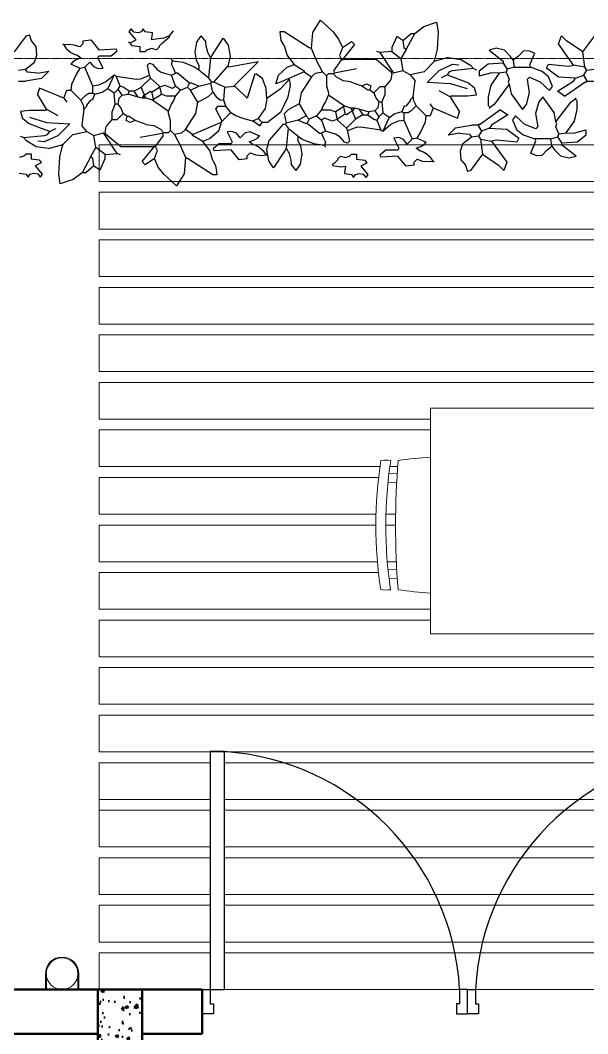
# Model space of a CAD drawing. Header units: inches. Extents: x 4526 to 5467, y 523 to 1441.
# Drawn here: x 5114.4 to 5294.3, y 1115.2 to 1436.7 of the extents above; entities that cross this region are included whole.
import ezdxf

# ---------------------------------------------------------------- set-up
doc = ezdxf.new("R2010")
doc.units = ezdxf.units.IN
doc.header["$MEASUREMENT"] = 0
doc.linetypes.add('HIDDEN', pattern=[0.375, 0.25, -0.125])
for name, color, linetype, lineweight in [('A-FLOR-FTPT', 6, 'HIDDEN', 13), ('A-FLOR-PATT', 8, 'Continuous', 50), ('A-FURN', 8, 'Continuous', 20), ('A-GLAZ-FULL', 4, 'Continuous', 30), ('A-WALL-FULL', 7, 'Continuous', 50), ('G-HEDGE', 96, 'Continuous', 25)]:
    doc.layers.add(name, color=color, linetype=linetype, lineweight=lineweight)
doc.layers.add('Sanitari', color=251, linetype='Continuous')

msp = doc.modelspace()

# ---------------------------------------------------------------- hatches: boundary and pattern name
at = {"layer": 'A-FLOR-PATT'}
h = msp.add_hatch(dxfattribs=at)
h.set_pattern_fill('AR-CONC', color=256, scale=0.050063, style=0)
h.set_pattern_definition([(50, (7882.883, 9249.599), (9.120779, -0.7979644), [0.953707, -10.490779]), (355, (7882.883, 9249.599), (-1.764375, 9.56494), [0.762966, -8.392624]), (100.451, (7883.643, 9249.533), (7.356437, 8.766932), [0.810526, -8.915786]), (46.1842, (7882.883, 9252.142), (13.57113, -2.10478), [1.43056, -15.73617]), (96.6356, (7884.014, 9251.967), (11.885256, 12.386957), [1.21579, -13.373679]), (351.184, (7882.883, 9252.142), (11.885275, 12.386936), [1.144449, -12.588935]), (21, (7884.1545, 9251.5066), (7.590352, -5.1197566), [0.953707, -10.490779]), (326, (7884.1545, 9251.507), (3.094018, 9.221071), [0.762966, -8.392624]), (71.4514, (7884.787, 9251.08), (10.684349, 4.101334), [0.810526, -8.915786]), (37.5, (7882.883, 9249.5992), (0.1546259, 4.2331103), [0, -8.2908948, 0, -8.5197845, 0, -8.4244138]), (7.5, (7882.883, 9249.599), (3.3452176, 5.0153773), [0, -4.8575488, 0, -8.1001534, 0, -3.2108143]), (327.5, (7880.0472, 9249.5992), (6.7881223, -0.2868002), [0, -3.179024, 0, -9.918555, 0, -13.1611597]), (317.5, (7878.7756, 9249.599), (7.4158462, 1.272936), [0, -4.1327313, 0, -6.586938, 0, -9.346331])])
h.paths.add_polyline_path([(5138.95, 1104.2), (5152.97, 1104.2), (5152.97, 1129.23), (5138.95, 1129.23)])

# ---------------------------------------------------------------- linework, layer by layer
at = {"layer": 'A-FLOR-FTPT'}
msp.add_line((5446.34, 1424.6), (4538.19, 1424.6), dxfattribs=at)
at = {"layer": 'A-FURN'}
for p, q in [((5404.29, 1397.2), (5139.38, 1397.2)), ((5139.38, 1385.55), (5139.38, 1397.2)), ((5139.38, 1385.55), (5404.29, 1385.55)), ((5404.29, 1382.12), (5139.38, 1382.12)), ((5139.38, 1370.47), (5139.38, 1382.12)), ((5139.38, 1370.47), (5404.29, 1370.47)), ((5404.29, 1367.05), (5139.38, 1367.05)), ((5139.38, 1355.4), (5139.38, 1367.05)), ((5139.38, 1355.4), (5404.29, 1355.4)), ((5404.29, 1351.97), (5139.38, 1351.97)), ((5139.38, 1340.32), (5139.38, 1351.97)), ((5139.38, 1340.32), (5404.29, 1340.32)), ((5404.29, 1336.89), (5139.38, 1336.89)), ((5139.38, 1325.24), (5139.38, 1336.89)), ((5139.38, 1325.24), (5404.29, 1325.24)), ((5404.29, 1321.81), (5139.38, 1321.81)), ((5139.38, 1310.16), (5139.38, 1321.81)), ((5244.49, 1313.68), (5314.58, 1313.68)), ((5244.49, 1242.1), (5244.49, 1313.68)), ((5139.38, 1310.16), (5244.49, 1310.16)), ((5244.49, 1306.74), (5139.38, 1306.74)), ((5139.38, 1295.09), (5139.38, 1306.74)), ((5139.38, 1295.09), (5228.43, 1295.09)), ((5233.93, 1293.01), (5231.3, 1292.92)), ((5231.58, 1295.09), (5234.08, 1295.09)), ((5227.99, 1291.66), (5139.38, 1291.66)), ((5139.38, 1280.01), (5139.38, 1291.66)), ((5233.78, 1290.14), (5230.96, 1290.06)), ((5139.38, 1280.01), (5227.18, 1280.01)), ((5230.32, 1280.01), (5233.41, 1280.01)), ((5227.13, 1276.58), (5139.38, 1276.58)), ((5139.38, 1264.93), (5139.38, 1276.58)), ((5233.39, 1276.58), (5230.28, 1276.58)), ((5139.38, 1264.93), (5227.61, 1264.93)), ((5230.76, 1264.93), (5233.64, 1264.93)), ((5227.95, 1261.5), (5139.38, 1261.5)), ((5139.38, 1249.85), (5139.38, 1261.5)), ((5230.96, 1262.58), (5233.75, 1262.5)), ((5231.31, 1259.72), (5233.92, 1259.65)), ((5139.38, 1249.85), (5244.49, 1249.85)), ((5244.49, 1246.42), (5139.38, 1246.42)), ((5139.38, 1234.77), (5139.38, 1246.42)), ((5314.58, 1242.1), (5244.49, 1242.1)), ((5139.38, 1234.77), (5404.29, 1234.77)), ((5404.29, 1231.35), (5139.38, 1231.35)), ((5139.38, 1219.7), (5139.38, 1231.35)), ((5139.38, 1219.7), (5350.64, 1219.7)), ((5350.62, 1216.27), (5139.38, 1216.27)), ((5139.38, 1204.62), (5139.38, 1216.27)), ((5139.38, 1204.62), (5350.56, 1204.62)), ((5174.6, 1201.19), (5139.38, 1201.19)), ((5139.38, 1189.54), (5139.38, 1201.19)), ((5333.3, 1201.19), (5179.1, 1201.19)), ((5139.38, 1189.54), (5174.6, 1189.54)), ((5139.38, 1186.11), (5139.38, 1189.54)), ((5179.1, 1189.54), (5333.3, 1189.54)), ((5174.6, 1186.11), (5139.38, 1186.11)), ((5139.38, 1174.46), (5139.38, 1186.11)), ((5333.3, 1186.11), (5179.1, 1186.11)), ((5139.38, 1174.46), (5174.6, 1174.46)), ((5179.1, 1174.46), (5333.3, 1174.46)), ((5174.6, 1171.04), (5139.38, 1171.04)), ((5139.38, 1159.39), (5139.38, 1171.04)), ((5333.3, 1171.04), (5179.1, 1171.04)), ((5139.38, 1159.39), (5174.6, 1159.39)), ((5179.1, 1159.39), (5333.3, 1159.39)), ((5174.6, 1155.96), (5139.38, 1155.96)), ((5139.38, 1144.31), (5139.38, 1155.96)), ((5333.3, 1155.96), (5179.1, 1155.96)), ((5139.38, 1144.31), (5174.6, 1144.31)), ((5179.1, 1144.31), (5333.3, 1144.31)), ((5174.6, 1140.88), (5139.38, 1140.88)), ((5139.38, 1140.88), (5139.38, 1129.23)), ((5333.3, 1140.88), (5179.1, 1140.88)), ((5122.34, 1134.24), (5122.34, 1129.23)), ((5122.64, 1129.23), (5122.64, 1134.24)), ((5122.64, 1134.24), (5122.64, 1129.23)), ((5132.65, 1134.24), (5132.65, 1129.23)), ((5132.65, 1134.24), (5132.65, 1129.23)), ((5132.95, 1134.24), (5132.95, 1129.23)), ((5139.38, 1129.23), (5404.29, 1129.23))]:
    msp.add_line(p, q, dxfattribs=at)
at = {"layer": 'A-FURN', "lineweight": 0}
for p, q in [((5244.49, 1313.68), (5244.49, 1277.89)), ((5247.78, 1313.68), (5244.49, 1313.68)), ((5244.49, 1277.89), (5244.49, 1242.1))]:
    msp.add_line(p, q, dxfattribs=at)
at = {"layer": 'A-FURN'}
for points in [[(5228.66, 1256.08, -0.076111), (5228.71, 1297.03, -3.508425)], [(5231.81, 1256.07, -0.076135), (5231.86, 1297.03, -3.508425)], [(5234.18, 1256.06, -0.040002), (5234.23, 1297.03, -3.508425)]]:
    msp.add_lwpolyline(points, format="xyb", dxfattribs=at)
msp.add_circle((5127.64, 1134.24), 5.01, dxfattribs=at)
for centre, radius, start, end in [((5230.27, 1286.32), 10.82, 81.5154, 98.2468), ((5254.59, 1153.74), 144.73, 94.0029, 98.0879), ((5230.26, 1266.78), 10.82, 261.5154, 278.2468), ((5254.85, 1399.4), 144.82, 261.7935, 265.8963), ((5127.64, 1134.24), 5.31, 0, 180), ((5127.64, 1134.24), 5.01, 0, 180)]:
    msp.add_arc(centre, radius, start, end, dxfattribs=at)
at = {"layer": 'A-GLAZ-FULL'}
msp.add_lwpolyline([(5174.6, 1204.69), (5174.6, 1129.23), (5179.1, 1129.23), (5179.1, 1204.69)], close=True, dxfattribs=at)
for points in [[(5172.09, 1124.72), (5172.09, 1124.72), (5172.09, 1129.23), (5174.6, 1129.23), (5174.6, 1124.72)], [(5256.2, 1124.72), (5256.2, 1124.72), (5256.2, 1129.23), (5253.7, 1129.23), (5253.7, 1124.72)], [(5256.2, 1124.72), (5256.2, 1124.72), (5256.2, 1129.23), (5258.7, 1129.23), (5258.7, 1124.72)], [(5174.6, 1124.72), (5175.6, 1124.72), (5175.6, 1121.52), (5172.09, 1121.52), (5172.09, 1124.72)], [(5253.7, 1124.72), (5252.7, 1124.72), (5252.7, 1121.52), (5256.2, 1121.52), (5256.2, 1124.72)], [(5258.7, 1124.72), (5259.71, 1124.72), (5259.71, 1121.52), (5256.2, 1121.52), (5256.2, 1124.72)]]:
    msp.add_lwpolyline(points, dxfattribs=at)
for centre, start, end in [((5173.87, 1124.92), 3.0933, 86.2463), ((5338.53, 1124.92), 93.7537, 176.9067)]:
    msp.add_arc(centre, 79.94, start, end, dxfattribs=at)
at = {"layer": 'A-WALL-FULL'}
for p, q in [((5098.9, 1129.23), (5138.95, 1129.23)), ((5138.95, 1129.23), (5138.95, 1115.21)), ((5150.97, 1129.23), (5141.96, 1129.23)), ((5152.97, 1129.23), (5172.09, 1129.23)), ((5172.09, 1115.21), (5172.09, 1129.23)), ((5138.95, 1115.21), (5098.9, 1115.21)), ((5172.09, 1115.21), (5152.97, 1115.21))]:
    msp.add_line(p, q, dxfattribs=at)
msp.add_lwpolyline([(5138.95, 1129.23), (5152.97, 1129.23), (5152.97, 1104.2), (5138.95, 1104.2)], close=True, dxfattribs=at)
at = {"layer": 'G-HEDGE'}
for p, q in [((5148.91, 1433.03), (5149.55, 1433.99)), ((5150.36, 1432.94), (5149.55, 1433.99)), ((5153.38, 1433.99), (5152.76, 1433.06)), ((5154.02, 1433.03), (5153.38, 1433.99)), ((5207.11, 1432.85), (5209.6, 1436.69)), ((5209.6, 1436.69), (5213.56, 1433)), ((5239.52, 1432.54), (5242.3, 1434.69)), ((5242.3, 1434.69), (5246.41, 1436.08)), ((5246.41, 1436.08), (5246.85, 1433)), ((5112.51, 1426.64), (5116.34, 1431.75)), ((5116.34, 1431.75), (5117.3, 1432.07)), ((5117.94, 1430.15), (5117.3, 1432.07)), ((5151.15, 1430.47), (5148.91, 1433.03)), ((5151.67, 1432.71), (5150.36, 1432.94)), ((5152.76, 1433.06), (5151.67, 1432.71)), ((5156.26, 1432.71), (5154.02, 1433.03)), ((5155.94, 1430.47), (5156.26, 1432.39)), ((5157.45, 1430.66), (5155.94, 1430.47)), ((5156.26, 1432.39), (5156.26, 1432.71)), ((5159.8, 1431), (5157.45, 1430.66)), ((5159.45, 1429.52), (5161.69, 1431.43)), ((5161.69, 1431.75), (5159.8, 1431)), ((5161.69, 1431.75), (5162.96, 1433.35)), ((5161.69, 1431.43), (5161.69, 1431.75)), ((5171.58, 1431.75), (5170.27, 1429.74)), ((5171.58, 1431.75), (5173.18, 1429.84)), ((5175.1, 1425.37), (5178.74, 1431)), ((5178.74, 1431), (5180.25, 1428.77)), ((5196.77, 1433.15), (5198.05, 1433.15)), ((5196.85, 1432.08), (5196.77, 1433.15)), ((5197.14, 1430.24), (5196.85, 1432.08)), ((5198.05, 1433.15), (5206.03, 1428.04)), ((5206.67, 1427.72), (5207.11, 1432.85)), ((5213.56, 1433), (5215.32, 1430.7)), ((5215.32, 1430.7), (5216.57, 1428.04)), ((5233.81, 1431.55), (5232.22, 1428.04)), ((5235.73, 1430.28), (5233.81, 1431.55)), ((5235.73, 1430.28), (5238.28, 1432.51)), ((5236.69, 1427.4), (5239.52, 1432.54)), ((5238.28, 1432.51), (5239.56, 1432.51)), ((5246.85, 1433), (5246.56, 1427.47)), ((5285.05, 1429.2), (5286.01, 1431.75)), ((5287.61, 1430.15), (5286.01, 1431.75)), ((5292.72, 1426.64), (5296.55, 1431.75)), ((5119.43, 1428.38), (5117.94, 1430.15)), ((5119.58, 1425.62), (5119.43, 1428.38)), ((5128.16, 1428.88), (5127.84, 1429.2)), ((5129.64, 1429), (5128.16, 1428.88)), ((5128.16, 1428.88), (5128.93, 1427.77)), ((5128.93, 1427.77), (5130.4, 1426.48)), ((5131.51, 1428.82), (5129.64, 1429)), ((5133.27, 1428.24), (5131.51, 1428.82)), ((5134.22, 1429.2), (5133.27, 1428.24)), ((5134.22, 1430.15), (5136.78, 1430.47)), ((5134.22, 1430.15), (5134.22, 1429.2)), ((5136.78, 1430.47), (5139.33, 1427.28)), ((5139.33, 1427.28), (5144.76, 1427.6)), ((5145.08, 1426.96), (5144.76, 1427.6)), ((5148.59, 1429.84), (5149.23, 1429.52)), ((5149.23, 1429.52), (5151.15, 1430.47)), ((5149.87, 1428.56), (5149.23, 1429.52)), ((5152.43, 1428.24), (5149.87, 1428.56)), ((5152.43, 1426.64), (5152.43, 1428.24)), ((5155.98, 1427.69), (5154.72, 1427.29)), ((5157.54, 1427.28), (5155.98, 1427.69)), ((5158.17, 1427.92), (5157.54, 1427.28)), ((5158.17, 1427.92), (5158.49, 1428.24)), ((5158.49, 1428.56), (5159.45, 1429.52)), ((5158.49, 1428.24), (5158.49, 1428.56)), ((5170.27, 1429.74), (5169.72, 1426.54)), ((5173.27, 1428.49), (5173.18, 1429.84)), ((5173.82, 1426.43), (5173.27, 1428.49)), ((5180.25, 1428.77), (5180.91, 1425.23)), ((5198.05, 1428.68), (5197.14, 1430.24)), ((5198.05, 1428.68), (5199.01, 1425.49)), ((5206.03, 1428.04), (5206.67, 1427.72)), ((5208.28, 1423.94), (5206.67, 1427.72)), ((5216.57, 1428.04), (5215.61, 1425.49)), ((5216.57, 1428.04), (5219.44, 1429.96)), ((5220.4, 1429), (5216.57, 1424.21)), ((5219.44, 1429.96), (5220.4, 1429)), ((5232.22, 1428.04), (5232.22, 1426.76)), ((5236.69, 1427.4), (5235.09, 1424.53)), ((5235.73, 1430.28), (5236.05, 1428.04)), ((5236.05, 1428.04), (5236.69, 1427.4)), ((5246.56, 1427.47), (5245.63, 1423.57)), ((5265.33, 1427.81), (5263.05, 1427.23)), ((5267.97, 1427.19), (5265.33, 1427.81)), ((5289.84, 1422.49), (5285.05, 1429.2)), ((5292.72, 1426.64), (5287.61, 1430.15)), ((5118.9, 1423.45), (5119.58, 1425.62)), ((5130.4, 1426.48), (5131.69, 1425.8)), ((5131.69, 1425.8), (5132.31, 1425.68)), ((5133.59, 1424.73), (5132.1, 1424.15)), ((5132.31, 1425.68), (5133.59, 1424.73)), ((5139.01, 1424.73), (5139.33, 1425.37)), ((5140.61, 1421.53), (5139.01, 1424.73)), ((5139.33, 1425.37), (5143.17, 1425.37)), ((5143.17, 1425.37), (5145.08, 1426.96)), ((5154.02, 1426.64), (5152.43, 1426.64)), ((5154.72, 1427.29), (5154.02, 1426.64)), ((5162.64, 1423.77), (5162.32, 1424.41)), ((5169.72, 1426.54), (5170.11, 1424.03)), ((5174.78, 1424.73), (5173.82, 1426.43)), ((5174.14, 1418.34), (5174.78, 1424.73)), ((5174.78, 1424.73), (5175.1, 1425.37)), ((5180.91, 1425.23), (5180.21, 1422.17)), ((5199.01, 1425.49), (5201.24, 1422.61)), ((5216.25, 1424.21), (5213.7, 1420.7)), ((5215.61, 1425.49), (5216.25, 1424.21)), ((5216.25, 1424.21), (5216.57, 1424.21)), ((5216.57, 1424.21), (5216.89, 1424.21)), ((5227.23, 1424.21), (5216.89, 1424.21)), ((5232.22, 1420.06), (5227.23, 1424.21)), ((5228.38, 1426.44), (5227.43, 1426.76)), ((5232.22, 1426.76), (5228.38, 1426.44)), ((5228.38, 1426.44), (5232.76, 1419.89)), ((5232.22, 1426.76), (5235.09, 1424.53)), ((5235.09, 1424.53), (5235.73, 1420.7)), ((5250.1, 1424.85), (5245.63, 1423.57)), ((5250.1, 1424.85), (5254.03, 1424.25)), ((5254.03, 1424.25), (5257.11, 1422.41)), ((5263.05, 1427.23), (5267.52, 1423.72)), ((5269.76, 1425.31), (5267.97, 1427.19)), ((5270.72, 1424.03), (5269.76, 1425.31)), ((5272.31, 1425.31), (5270.72, 1424.03)), ((5273.84, 1426.89), (5272.31, 1425.31)), ((5275.6, 1427.04), (5273.84, 1426.89)), ((5277.42, 1426.27), (5275.6, 1427.04)), ((5277.42, 1426.27), (5275.82, 1422.44)), ((5293.36, 1421.85), (5292.72, 1426.64)), ((5113.79, 1420.89), (5116.02, 1421.21)), ((5116.02, 1421.21), (5118.9, 1423.45)), ((5116.66, 1420.26), (5116.02, 1421.21)), ((5130.99, 1423.53), (5130.39, 1422.81)), ((5133.27, 1421.53), (5130.39, 1422.81)), ((5132.1, 1424.15), (5130.99, 1423.53)), ((5133.27, 1421.53), (5132.04, 1419.54)), ((5133.27, 1421.53), (5134.86, 1421.85)), ((5134.86, 1421.85), (5136.46, 1423.45)), ((5137.42, 1415.79), (5134.86, 1421.85)), ((5136.46, 1423.45), (5137.61, 1421.99)), ((5137.61, 1421.99), (5139.08, 1421.38)), ((5139.08, 1421.38), (5140.61, 1421.53)), ((5154.66, 1422.49), (5155.3, 1423.13)), ((5155.3, 1419.3), (5154.66, 1422.49)), ((5155.3, 1423.13), (5156.26, 1422.81)), ((5156.26, 1422.81), (5157.78, 1421.11)), ((5157.78, 1421.11), (5159.09, 1420.26)), ((5162.32, 1422.81), (5162.64, 1423.77)), ((5162.96, 1421.53), (5162.32, 1422.81)), ((5162.96, 1423.77), (5162.64, 1423.77)), ((5166.12, 1423.29), (5162.64, 1423.77)), ((5163.6, 1419.94), (5162.96, 1421.53)), ((5169.45, 1421.97), (5166.12, 1423.29)), ((5170.95, 1420.89), (5169.45, 1421.97)), ((5170.11, 1424.03), (5170.95, 1422.49)), ((5170.95, 1422.49), (5170.95, 1421.21)), ((5170.95, 1420.89), (5170.95, 1421.21)), ((5175.74, 1417.06), (5180.21, 1422.17)), ((5180.53, 1421.85), (5180.21, 1422.17)), ((5189.83, 1423.49), (5180.53, 1421.85)), ((5182.12, 1415.79), (5189.83, 1423.49)), ((5196.26, 1419.33), (5199.05, 1421.79)), ((5199.05, 1421.79), (5201.24, 1422.61)), ((5201.24, 1422.61), (5204.44, 1420.7)), ((5210.18, 1420.38), (5208.28, 1423.94)), ((5214.01, 1420.06), (5221.04, 1421.34)), ((5245.63, 1423.57), (5242.43, 1420.38)), ((5245.63, 1423.57), (5245.63, 1423.89)), ((5247.19, 1420.75), (5251.48, 1422.73)), ((5258.08, 1421.34), (5251.37, 1420.7)), ((5251.48, 1422.73), (5253.49, 1422.52)), ((5257.11, 1422.41), (5258.08, 1421.34)), ((5258.08, 1421.34), (5259.04, 1421.02)), ((5262.73, 1422.76), (5259.86, 1420.52)), ((5267.52, 1423.08), (5262.73, 1422.76)), ((5267.52, 1423.72), (5267.52, 1423.08)), ((5267.52, 1423.08), (5268.8, 1421.16)), ((5268.8, 1421.16), (5268.48, 1420.2)), ((5271.03, 1421.8), (5268.8, 1421.16)), ((5270.72, 1424.03), (5271.03, 1421.8)), ((5271.03, 1421.8), (5276.14, 1421.8)), ((5275.82, 1422.44), (5276.14, 1421.8)), ((5279.85, 1420.43), (5276.14, 1421.8)), ((5281.22, 1421.53), (5281.86, 1422.81)), ((5285.05, 1418.66), (5281.22, 1421.53)), ((5281.86, 1422.81), (5288.25, 1422.17)), ((5288.25, 1422.17), (5289.84, 1422.49)), ((5293.36, 1421.85), (5289.84, 1422.49)), ((5293.99, 1420.89), (5293.36, 1421.85)), ((5293.99, 1420.89), (5296.23, 1421.21)), ((5121.05, 1418.25), (5116.02, 1417.38)), ((5119.86, 1419.94), (5116.66, 1420.26)), ((5119.86, 1419.94), (5123.39, 1420.55)), ((5123.39, 1420.55), (5121.05, 1418.25)), ((5132.04, 1419.54), (5130.63, 1416.34)), ((5144.12, 1419.3), (5141.54, 1417.14)), ((5142.21, 1415.15), (5144.12, 1419.3)), ((5144.76, 1418.98), (5144.12, 1419.3)), ((5144.76, 1418.98), (5151.15, 1418.02)), ((5146.04, 1415.79), (5144.76, 1418.98)), ((5151.15, 1418.02), (5152.6, 1418.14)), ((5152.6, 1418.14), (5155.32, 1419.23)), ((5152.75, 1415.47), (5155.62, 1418.34)), ((5155.62, 1418.34), (5155.3, 1419.3)), ((5158.49, 1415.79), (5155.62, 1418.34)), ((5159.09, 1420.26), (5162.32, 1419.3)), ((5162.32, 1419.3), (5163.6, 1419.94)), ((5163.6, 1415.79), (5162.32, 1419.3)), ((5164.24, 1419.94), (5163.6, 1419.94)), ((5168.07, 1416.74), (5164.24, 1419.94)), ((5174.14, 1418.34), (5170.95, 1420.89)), ((5175.1, 1417.06), (5174.14, 1418.34)), ((5188.72, 1419.65), (5186.27, 1411.95)), ((5191.13, 1418.25), (5189.02, 1419.72)), ((5192.3, 1415.07), (5191.13, 1418.25)), ((5195.36, 1416.49), (5196.26, 1419.33)), ((5199.79, 1418.01), (5196.74, 1414.82)), ((5204.44, 1420.38), (5197.09, 1417.18)), ((5200.02, 1416.05), (5199.79, 1418.01)), ((5206.67, 1418.78), (5203.48, 1413.67)), ((5204.44, 1420.7), (5204.44, 1420.38)), ((5204.44, 1420.38), (5206.67, 1418.78)), ((5206.67, 1418.78), (5207.99, 1419.95)), ((5207.99, 1419.95), (5210.18, 1420.38)), ((5210.18, 1420.38), (5211.46, 1419.1)), ((5212.1, 1419.74), (5211.46, 1419.1)), ((5211.46, 1419.1), (5211.46, 1415.91)), ((5213.7, 1419.74), (5212.1, 1419.74)), ((5213.7, 1420.7), (5214.01, 1420.06)), ((5214.01, 1420.06), (5213.7, 1419.74)), ((5214.59, 1418.72), (5213.7, 1419.74)), ((5216.79, 1417.49), (5214.59, 1418.72)), ((5231.9, 1417.82), (5231.58, 1417.5)), ((5232.22, 1419.74), (5231.9, 1417.82)), ((5232.22, 1419.74), (5232.22, 1420.06)), ((5235.73, 1420.7), (5232.76, 1419.89)), ((5237.96, 1419.42), (5235.73, 1420.7)), ((5242.43, 1420.38), (5237.96, 1419.42)), ((5237.96, 1419.42), (5239.56, 1417.5)), ((5243.36, 1416.94), (5247.19, 1420.75)), ((5249.78, 1419.42), (5247.86, 1418.46)), ((5250.42, 1420.38), (5249.78, 1419.42)), ((5249.78, 1419.42), (5252.33, 1418.46)), ((5251.37, 1420.7), (5250.42, 1420.38)), ((5252.33, 1418.46), (5256.48, 1416.86)), ((5259.86, 1420.52), (5259.86, 1418.93)), ((5263.87, 1419.97), (5259.86, 1418.93)), ((5266.24, 1419.88), (5263.57, 1416.13)), ((5266.24, 1419.88), (5263.87, 1419.97)), ((5268.48, 1420.2), (5266.25, 1419.88)), ((5268.48, 1420.2), (5269.44, 1417.97)), ((5269.44, 1417.97), (5269.12, 1417.01)), ((5275.82, 1418.61), (5275.19, 1417.97)), ((5275.89, 1413.67), (5275.19, 1417.97)), ((5275.82, 1418.61), (5279.26, 1417.21)), ((5281.9, 1418.74), (5279.85, 1420.43)), ((5283.17, 1415.73), (5281.9, 1418.74)), ((5290.48, 1418.34), (5285.05, 1418.66)), ((5289.84, 1417.38), (5290.48, 1418.34)), ((5290.48, 1418.34), (5293.04, 1419.3)), ((5293.04, 1419.3), (5293.99, 1420.89)), ((5293.99, 1417.7), (5293.04, 1419.3)), ((5113.79, 1417.38), (5116.02, 1417.38)), ((5120.49, 1415.15), (5119.86, 1413.23)), ((5128.16, 1411.95), (5120.49, 1415.15)), ((5128.16, 1411.95), (5129.12, 1414.51)), ((5129.12, 1414.51), (5130.39, 1414.51)), ((5130.63, 1416.34), (5130.39, 1414.51)), ((5133.59, 1411.31), (5130.39, 1414.51)), ((5139.2, 1416.1), (5137.42, 1415.79)), ((5137.42, 1413.55), (5137.42, 1415.79)), ((5141.54, 1417.14), (5139.2, 1416.1)), ((5140.29, 1413.87), (5142.21, 1415.15)), ((5142.21, 1414.83), (5142.21, 1415.15)), ((5144.12, 1413.55), (5142.21, 1414.83)), ((5144.12, 1413.55), (5145.4, 1414.83)), ((5145.4, 1414.83), (5146.04, 1415.79)), ((5146.68, 1412.91), (5145.4, 1414.83)), ((5147, 1415.47), (5146.04, 1415.79)), ((5148.91, 1414.19), (5147, 1415.47)), ((5150.51, 1414.19), (5152.75, 1415.47)), ((5153.7, 1413.23), (5152.75, 1415.47)), ((5155.94, 1413.87), (5158.49, 1415.47)), ((5158.49, 1415.47), (5160.09, 1416.1)), ((5158.49, 1415.47), (5158.49, 1415.79)), ((5158.81, 1414.83), (5158.49, 1415.47)), ((5159.13, 1413.23), (5158.81, 1414.83)), ((5160.09, 1416.1), (5162.64, 1415.15)), ((5162.64, 1415.15), (5163.6, 1415.79)), ((5165.2, 1414.51), (5163.6, 1415.79)), ((5163.6, 1412.59), (5165.2, 1414.51)), ((5165.2, 1414.51), (5167.43, 1415.47)), ((5167.43, 1415.47), (5168.07, 1416.74)), ((5168.39, 1414.51), (5167.43, 1415.47)), ((5168.71, 1416.74), (5168.07, 1416.74)), ((5168.39, 1414.51), (5170.95, 1415.79)), ((5170.63, 1410.68), (5168.39, 1414.51)), ((5170.95, 1415.79), (5168.71, 1416.74)), ((5170.95, 1415.79), (5174.78, 1416.74)), ((5174.78, 1416.74), (5175.1, 1417.06)), ((5175.42, 1413.87), (5174.78, 1416.74)), ((5175.74, 1417.06), (5175.1, 1417.06)), ((5179.25, 1415.47), (5175.74, 1417.06)), ((5178.93, 1411.31), (5179.25, 1415.47)), ((5179.25, 1415.47), (5182.12, 1415.79)), ((5182.76, 1415.47), (5182.12, 1415.79)), ((5186.27, 1411.95), (5182.76, 1415.47)), ((5192.53, 1411.88), (5192.3, 1415.07)), ((5196.74, 1414.82), (5192.53, 1411.88)), ((5197.09, 1417.18), (5195.36, 1416.49)), ((5199.32, 1412.37), (5200.02, 1416.05)), ((5211.46, 1415.91), (5212.1, 1413.67)), ((5219.12, 1417.18), (5216.79, 1417.49)), ((5219.12, 1417.18), (5222.64, 1415.91)), ((5222.64, 1415.91), (5224.23, 1416.55)), ((5222.64, 1415.91), (5224.55, 1414.63)), ((5224.23, 1416.55), (5225.51, 1415.91)), ((5224.55, 1414.63), (5225.19, 1414.63)), ((5225.51, 1415.91), (5225.19, 1414.63)), ((5225.19, 1414.63), (5226.47, 1413.67)), ((5228.38, 1415.59), (5226.47, 1413.67)), ((5229.98, 1415.59), (5228.38, 1415.59)), ((5231.58, 1417.5), (5229.98, 1415.59)), ((5229.98, 1415.59), (5229.99, 1413.19)), ((5238.92, 1412.39), (5239.56, 1417.5)), ((5250.76, 1416.54), (5243.36, 1416.94)), ((5256.22, 1414.9), (5250.76, 1416.54)), ((5256.48, 1416.86), (5258.4, 1415.27)), ((5259.04, 1413.03), (5258.4, 1415.27)), ((5263.57, 1416.13), (5262.69, 1412.45)), ((5269.44, 1416.37), (5264.65, 1409.98)), ((5269.12, 1417.01), (5269.44, 1416.37)), ((5269.44, 1416.37), (5270.03, 1413.37)), ((5279.26, 1417.21), (5282.21, 1414.45)), ((5282.21, 1414.45), (5283.17, 1415.73)), ((5284.73, 1414.19), (5289.84, 1417.38)), ((5286.97, 1412.59), (5293.36, 1417.06)), ((5293.68, 1417.06), (5293.36, 1417.06)), ((5293.68, 1417.06), (5293.99, 1417.38)), ((5293.99, 1417.06), (5293.68, 1417.06)), ((5293.99, 1417.38), (5293.99, 1417.7)), ((5293.99, 1417.06), (5293.99, 1417.38)), ((5293.99, 1417.38), (5296.23, 1417.38)), ((5122.73, 1408.44), (5119.86, 1413.23)), ((5128.16, 1411.95), (5129.12, 1410.68)), ((5133.59, 1411.31), (5135.18, 1412.91)), ((5134.54, 1409.4), (5133.59, 1411.31)), ((5135.18, 1412.91), (5136.14, 1413.55)), ((5135.5, 1409.72), (5136.78, 1411.31)), ((5136.14, 1413.55), (5137.42, 1413.55)), ((5136.78, 1411.31), (5137.42, 1411.63)), ((5138.06, 1413.23), (5137.42, 1413.55)), ((5137.42, 1411.63), (5138.06, 1413.23)), ((5137.42, 1411.31), (5137.42, 1411.63)), ((5138.06, 1413.23), (5140.29, 1413.87)), ((5144.44, 1410.04), (5144.12, 1413.55)), ((5145.4, 1410.04), (5145.72, 1411.95)), ((5145.72, 1411.95), (5146.68, 1412.91)), ((5146.68, 1412.91), (5148.59, 1413.23)), ((5148.59, 1413.23), (5148.91, 1414.19)), ((5151.79, 1412.27), (5148.59, 1413.23)), ((5150.51, 1414.19), (5148.91, 1414.19)), ((5151.79, 1412.27), (5150.51, 1414.19)), ((5153.06, 1411.95), (5151.79, 1412.27)), ((5153.06, 1411.95), (5153.7, 1412.91)), ((5154.34, 1411.95), (5153.06, 1411.95)), ((5153.7, 1412.91), (5155.62, 1414.19)), ((5153.7, 1412.91), (5153.7, 1413.23)), ((5154.34, 1411.95), (5153.7, 1412.91)), ((5156.26, 1411.31), (5154.34, 1411.95)), ((5155.62, 1414.19), (5155.94, 1413.87)), ((5156.26, 1413.23), (5155.94, 1413.87)), ((5156.58, 1411.63), (5156.26, 1413.23)), ((5156.26, 1411.31), (5156.58, 1411.63)), ((5161.37, 1407.8), (5156.26, 1411.31)), ((5156.58, 1411.63), (5159.13, 1413.23)), ((5160.73, 1412.59), (5159.13, 1413.23)), ((5163.6, 1412.59), (5160.73, 1412.59)), ((5162.96, 1411), (5163.6, 1412.59)), ((5170.63, 1410.68), (5174.14, 1412.59)), ((5174.14, 1412.59), (5175.42, 1413.87)), ((5175.42, 1413.87), (5176.47, 1412.41)), ((5176.47, 1412.41), (5177.79, 1411.49)), ((5177.79, 1411.49), (5178.93, 1411.31)), ((5179.57, 1409.4), (5178.93, 1411.31)), ((5192.53, 1411.88), (5192.01, 1408.69)), ((5197.13, 1407.8), (5199.32, 1412.37)), ((5203.48, 1413.67), (5202.84, 1410.16)), ((5212.1, 1413.03), (5211.14, 1410.8)), ((5212.1, 1413.67), (5212.1, 1413.03)), ((5212.1, 1413.03), (5217.21, 1409.52)), ((5226.47, 1413.67), (5227.11, 1412.07)), ((5227.11, 1412.07), (5228.06, 1410.8)), ((5229.99, 1413.19), (5229.02, 1410.8)), ((5238.92, 1412.39), (5237.96, 1411.44)), ((5237.96, 1411.44), (5237.96, 1411.12)), ((5238.92, 1412.39), (5238.92, 1411.44)), ((5238.92, 1411.44), (5239.88, 1409.52)), ((5250.74, 1412.39), (5247.22, 1414.31)), ((5250.74, 1412.39), (5251.06, 1412.71)), ((5250.74, 1412.39), (5253.61, 1407.6)), ((5251.06, 1412.71), (5256.16, 1412.71)), ((5256.16, 1412.71), (5259.04, 1413.03)), ((5262.69, 1412.45), (5262.73, 1409.66)), ((5270.03, 1413.37), (5273.59, 1408.39)), ((5274.87, 1409.98), (5275.89, 1413.67)), ((5280.08, 1412.45), (5278.8, 1410.85)), ((5283.64, 1407.47), (5280.08, 1412.45)), ((5286.97, 1412.59), (5284.73, 1414.19)), ((5289.02, 1410.85), (5290.3, 1411.81)), ((5290.3, 1411.81), (5290.62, 1412.13)), ((5290.94, 1411.17), (5290.3, 1411.81)), ((5117.3, 1408.12), (5114.43, 1407.8)), ((5122.41, 1408.12), (5117.3, 1408.12)), ((5122.73, 1408.44), (5122.41, 1408.12)), ((5122.73, 1408.44), (5126.24, 1406.53)), ((5134.54, 1408.44), (5133.91, 1403.33)), ((5134.54, 1408.44), (5135.5, 1409.4)), ((5134.54, 1408.44), (5134.54, 1409.4)), ((5135.5, 1409.4), (5135.5, 1409.72)), ((5143.48, 1407.65), (5144.44, 1410.04)), ((5145.4, 1410.04), (5144.44, 1410.04)), ((5146.36, 1408.76), (5145.4, 1410.04)), ((5147, 1407.16), (5146.36, 1408.76)), ((5161.37, 1407.8), (5162.32, 1410.04)), ((5162.32, 1410.04), (5162.96, 1411)), ((5169.99, 1407.16), (5170.63, 1410.68)), ((5176.37, 1408.44), (5177.01, 1409.4)), ((5178.29, 1404.93), (5176.37, 1408.44)), ((5177.01, 1409.4), (5179.57, 1409.4)), ((5181.16, 1407.48), (5179.57, 1409.4)), ((5192.01, 1408.69), (5189.84, 1405.5)), ((5199.33, 1408.24), (5198.05, 1406.97)), ((5202.84, 1410.16), (5199.33, 1408.24)), ((5202.84, 1410.16), (5205.07, 1406.33)), ((5209.86, 1408.24), (5208.27, 1406.33)), ((5210.5, 1409.84), (5209.86, 1408.24)), ((5209.86, 1408.24), (5212.74, 1408.24)), ((5211.14, 1410.8), (5210.5, 1409.84)), ((5212.74, 1408.24), (5214.33, 1407.6)), ((5216.89, 1409.2), (5214.33, 1407.6)), ((5217.21, 1409.52), (5216.89, 1409.2)), ((5216.89, 1409.2), (5217.21, 1407.6)), ((5217.21, 1409.52), (5219.12, 1408.88)), ((5219.12, 1408.88), (5219.76, 1407.92)), ((5219.12, 1408.88), (5220.4, 1408.88)), ((5220.4, 1408.88), (5219.76, 1407.92)), ((5220.4, 1408.88), (5221.68, 1408.56)), ((5221.68, 1408.56), (5224.87, 1407.6)), ((5221.68, 1408.56), (5222.96, 1406.65)), ((5227.75, 1408.88), (5226.79, 1407.92)), ((5228.06, 1410.8), (5227.75, 1408.88)), ((5228.06, 1410.8), (5229.02, 1410.8)), ((5229.02, 1410.8), (5229.34, 1407.28)), ((5236.05, 1409.2), (5235.41, 1407.6)), ((5236.05, 1409.52), (5236.05, 1409.2)), ((5236.69, 1409.52), (5236.05, 1409.2)), ((5237.96, 1411.12), (5236.69, 1409.52)), ((5239.88, 1409.52), (5238.28, 1407.92)), ((5239.88, 1409.52), (5243.07, 1406.33)), ((5245.31, 1408.88), (5244.35, 1410.16)), ((5245.31, 1408.88), (5244.35, 1406.33)), ((5245.31, 1408.88), (5252.97, 1405.69)), ((5266.7, 1408.24), (5260.32, 1403.77)), ((5262.73, 1409.66), (5263.37, 1409.03)), ((5263.37, 1409.03), (5263.05, 1408.71)), ((5264.65, 1409.98), (5263.37, 1409.03)), ((5266.7, 1408.24), (5268.94, 1406.65)), ((5273.59, 1408.39), (5274.87, 1409.98)), ((5278.8, 1410.85), (5277.78, 1407.16)), ((5284.23, 1404.47), (5289.02, 1410.85)), ((5290.1, 1404.7), (5290.98, 1408.39)), ((5290.98, 1408.39), (5290.94, 1411.17)), ((5114.43, 1407.8), (5115.07, 1405.57)), ((5116.98, 1403.97), (5115.07, 1405.57)), ((5117.25, 1405.93), (5122.7, 1404.3)), ((5141.89, 1403.33), (5143.49, 1405.25)), ((5143.49, 1405.25), (5143.48, 1407.65)), ((5143.49, 1405.25), (5145.08, 1405.25)), ((5145.08, 1405.25), (5147, 1407.16)), ((5148.27, 1406.21), (5147, 1407.16)), ((5147.96, 1404.93), (5148.27, 1406.21)), ((5149.23, 1404.29), (5147.96, 1404.93)), ((5148.91, 1406.21), (5148.27, 1406.21)), ((5150.83, 1404.93), (5148.91, 1406.21)), ((5150.83, 1404.93), (5149.23, 1404.29)), ((5154.34, 1403.65), (5150.83, 1404.93)), ((5161.37, 1407.16), (5161.37, 1407.8)), ((5162, 1404.93), (5161.37, 1407.16)), ((5162, 1401.74), (5162, 1404.93)), ((5166.79, 1402.06), (5169.99, 1407.16)), ((5178.29, 1404.93), (5177.2, 1401.5)), ((5178.29, 1404.61), (5181.16, 1407.48)), ((5178.29, 1404.61), (5178.29, 1404.93)), ((5181.16, 1407.48), (5182.76, 1406.53)), ((5182.76, 1406.53), (5184.5, 1405.74)), ((5184.5, 1405.74), (5188.37, 1404.7)), ((5188.16, 1404.76), (5189.79, 1405.57)), ((5189.79, 1405.57), (5191.06, 1404.29)), ((5192.66, 1404.29), (5197.13, 1407.8)), ((5198.05, 1406.97), (5198.69, 1404.09)), ((5202.52, 1405.05), (5198.69, 1404.09)), ((5205.07, 1406.33), (5202.52, 1405.05)), ((5202.52, 1405.05), (5204.76, 1404.09)), ((5205.07, 1406.33), (5206.03, 1405.37)), ((5206.03, 1405.37), (5205.39, 1404.09)), ((5208.27, 1406.33), (5206.03, 1405.37)), ((5208.27, 1406.33), (5209.86, 1405.05)), ((5210.82, 1405.69), (5209.86, 1405.05)), ((5209.86, 1405.05), (5211.14, 1401.54)), ((5213.38, 1404.73), (5210.82, 1405.69)), ((5214.97, 1405.37), (5213.38, 1404.73)), ((5214.33, 1407.6), (5214.65, 1406.01)), ((5214.65, 1406.01), (5214.97, 1405.37)), ((5217.53, 1406.97), (5214.97, 1405.37)), ((5214.97, 1405.37), (5214.97, 1405.05)), ((5214.97, 1405.05), (5217.85, 1402.5)), ((5217.21, 1407.6), (5217.53, 1406.97)), ((5217.85, 1406.65), (5217.53, 1406.97)), ((5219.76, 1407.92), (5217.85, 1406.65)), ((5220.72, 1405.37), (5217.85, 1402.5)), ((5219.76, 1407.92), (5219.76, 1407.6)), ((5219.76, 1407.6), (5220.72, 1405.37)), ((5222.96, 1406.65), (5220.72, 1405.37)), ((5222.96, 1406.65), (5224.55, 1406.65)), ((5224.87, 1407.6), (5224.55, 1406.65)), ((5224.55, 1406.65), (5226.47, 1405.37)), ((5226.79, 1407.92), (5224.87, 1407.6)), ((5226.47, 1405.37), (5227.43, 1405.05)), ((5226.79, 1407.92), (5228.06, 1406.01)), ((5228.06, 1406.01), (5227.43, 1405.05)), ((5227.43, 1405.05), (5228.7, 1401.86)), ((5229.34, 1407.28), (5228.06, 1406.01)), ((5229.34, 1407.28), (5231.26, 1406.01)), ((5231.26, 1405.69), (5229.34, 1401.54)), ((5233.17, 1406.97), (5231.26, 1405.69)), ((5231.26, 1406.01), (5231.26, 1405.69)), ((5235.41, 1407.6), (5233.17, 1406.97)), ((5234.27, 1404.74), (5236.05, 1405.05)), ((5235.41, 1407.6), (5236.05, 1407.28)), ((5237.33, 1407.28), (5236.05, 1407.28)), ((5236.05, 1407.28), (5236.05, 1405.05)), ((5236.05, 1405.05), (5238.6, 1398.98)), ((5238.28, 1407.92), (5237.33, 1407.28)), ((5242.83, 1404.49), (5243.07, 1406.33)), ((5244.35, 1406.33), (5243.07, 1406.33)), ((5252.97, 1405.69), (5253.61, 1407.6)), ((5268.94, 1406.65), (5263.83, 1403.45)), ((5271.46, 1406.38), (5270.5, 1405.1)), ((5270.5, 1405.1), (5271.77, 1402.09)), ((5274.41, 1403.63), (5271.46, 1406.38)), ((5277.78, 1407.16), (5278.49, 1402.87)), ((5284.23, 1404.47), (5283.64, 1407.47)), ((5121.13, 1402.37), (5116.98, 1403.97)), ((5123.69, 1401.42), (5121.13, 1402.37)), ((5122.7, 1404.3), (5130.11, 1403.89)), ((5123.69, 1401.42), (5125.6, 1402.37)), ((5130.11, 1403.89), (5126.28, 1400.08)), ((5135.5, 1401.42), (5133.91, 1403.33)), ((5141.25, 1401.1), (5141.57, 1403.01)), ((5141.57, 1403.01), (5141.89, 1403.33)), ((5154.34, 1403.65), (5156.68, 1403.35)), ((5156.68, 1403.35), (5158.88, 1402.12)), ((5158.88, 1402.12), (5159.77, 1401.1)), ((5161.37, 1401.1), (5162, 1401.74)), ((5163.28, 1400.46), (5162, 1401.74)), ((5166.79, 1402.06), (5165.47, 1400.89)), ((5169.03, 1400.46), (5166.79, 1402.06)), ((5169.03, 1400.46), (5176.37, 1403.65)), ((5176.37, 1403.65), (5177.97, 1404.29)), ((5188.37, 1404.7), (5190.48, 1403.22)), ((5190.42, 1403.33), (5191.06, 1404.29)), ((5192.66, 1404.29), (5191.06, 1404.29)), ((5197.73, 1403.77), (5193.26, 1398.66)), ((5197.73, 1403.77), (5198.37, 1403.77)), ((5198.69, 1404.09), (5198.37, 1403.77)), ((5198.37, 1403.77), (5199.33, 1402.5)), ((5199.33, 1402.5), (5198.69, 1396.11)), ((5199.33, 1402.5), (5202.52, 1399.94)), ((5204.76, 1404.09), (5205.39, 1404.09)), ((5205.39, 1404.09), (5209.23, 1400.9)), ((5217.85, 1402.5), (5218.17, 1401.54)), ((5220.87, 1402.69), (5218.14, 1401.61)), ((5222.32, 1402.82), (5220.87, 1402.69)), ((5228.7, 1401.86), (5222.32, 1402.82)), ((5228.7, 1401.86), (5229.34, 1401.54)), ((5229.34, 1401.54), (5231.92, 1403.7)), ((5231.92, 1403.7), (5234.27, 1404.74)), ((5241.42, 1401.3), (5242.83, 1404.49)), ((5250.07, 1400.28), (5252.42, 1402.59)), ((5252.42, 1402.59), (5257.44, 1403.45)), ((5259.68, 1403.45), (5257.44, 1403.45)), ((5259.68, 1403.77), (5260, 1403.77)), ((5259.68, 1403.77), (5259.68, 1403.45)), ((5260, 1403.77), (5259.68, 1403.45)), ((5259.68, 1403.45), (5259.68, 1403.13)), ((5259.68, 1403.13), (5260.63, 1401.54)), ((5260, 1403.77), (5260.32, 1403.77)), ((5263.19, 1402.5), (5260.63, 1401.54)), ((5263.83, 1403.45), (5263.19, 1402.5)), ((5263.19, 1402.5), (5268.62, 1402.18)), ((5268.62, 1402.18), (5272.45, 1399.3)), ((5271.77, 1402.09), (5273.82, 1400.4)), ((5277.85, 1402.23), (5274.41, 1403.63)), ((5277.85, 1402.23), (5278.49, 1402.87)), ((5284.55, 1403.83), (5284.23, 1404.47)), ((5284.23, 1402.87), (5284.55, 1403.83)), ((5285.19, 1400.63), (5284.23, 1402.87)), ((5287.43, 1400.95), (5290.1, 1404.7)), ((5289.8, 1400.86), (5293.81, 1401.91)), ((5293.81, 1400.31), (5293.81, 1401.91)), ((5115.39, 1399.5), (5114.43, 1399.82)), ((5115.39, 1399.5), (5122.09, 1400.14)), ((5116.35, 1398.43), (5115.39, 1399.5)), ((5126.28, 1400.08), (5121.99, 1398.11)), ((5122.09, 1400.14), (5123.05, 1400.46)), ((5123.05, 1400.46), (5123.69, 1401.42)), ((5127.84, 1397.27), (5131.03, 1400.46)), ((5131.03, 1400.46), (5135.5, 1401.42)), ((5135.5, 1401.42), (5137.74, 1400.14)), ((5137.74, 1400.14), (5140.71, 1400.95)), ((5138.38, 1396.31), (5137.74, 1400.14)), ((5145.08, 1394.39), (5140.71, 1400.95)), ((5141.25, 1401.1), (5141.25, 1400.78)), ((5141.25, 1400.78), (5146.23, 1396.63)), ((5159.45, 1400.78), (5152.43, 1399.5)), ((5157.22, 1396.63), (5159.77, 1400.14)), ((5159.45, 1400.78), (5159.77, 1401.1)), ((5159.77, 1400.14), (5159.45, 1400.78)), ((5159.77, 1401.1), (5161.37, 1401.1)), ((5165.47, 1400.89), (5163.28, 1400.46)), ((5163.28, 1400.46), (5165.18, 1396.89)), ((5169.03, 1400.14), (5169.03, 1400.46)), ((5172.22, 1398.22), (5169.03, 1400.14)), ((5174.42, 1399.04), (5172.22, 1398.22)), ((5177.2, 1401.5), (5174.42, 1399.04)), ((5181.49, 1401.46), (5179.96, 1401.31)), ((5179.96, 1401.31), (5181.56, 1398.12)), ((5182.96, 1400.85), (5181.49, 1401.46)), ((5184.11, 1399.39), (5182.96, 1400.85)), ((5185.71, 1400.99), (5184.11, 1399.39)), ((5187.31, 1401.31), (5185.71, 1400.99)), ((5186.99, 1398.12), (5188.47, 1398.7)), ((5187.31, 1401.31), (5190.18, 1400.03)), ((5188.47, 1398.7), (5189.59, 1399.31)), ((5189.59, 1399.31), (5190.18, 1400.03)), ((5192.56, 1395.61), (5193.26, 1398.66)), ((5202.52, 1399.94), (5202.52, 1399.62)), ((5202.52, 1399.94), (5204.01, 1398.86)), ((5202.52, 1398.34), (5202.52, 1399.62)), ((5204.01, 1398.86), (5207.34, 1397.55)), ((5209.23, 1400.9), (5209.86, 1400.9)), ((5211.14, 1401.54), (5209.86, 1400.9)), ((5209.86, 1400.9), (5210.5, 1399.3)), ((5210.5, 1399.3), (5211.14, 1398.03)), ((5214.38, 1400.58), (5211.14, 1401.54)), ((5215.69, 1399.72), (5214.38, 1400.58)), ((5217.21, 1398.03), (5215.69, 1399.72)), ((5218.17, 1401.54), (5218.8, 1398.34)), ((5234.39, 1399.46), (5232.85, 1399.3)), ((5232.85, 1399.3), (5234.45, 1396.11)), ((5235.85, 1398.84), (5234.39, 1399.46)), ((5237.01, 1397.39), (5235.85, 1398.84)), ((5238.6, 1398.98), (5237.01, 1397.39)), ((5240.2, 1399.3), (5238.6, 1398.98)), ((5240.2, 1399.3), (5241.42, 1401.3)), ((5240.2, 1399.3), (5243.07, 1398.03)), ((5253.61, 1400.9), (5250.07, 1400.28)), ((5253.61, 1400.9), (5256.8, 1400.58)), ((5257.44, 1399.62), (5254.57, 1397.39)), ((5256.8, 1400.58), (5257.44, 1399.62)), ((5259.68, 1399.94), (5257.44, 1399.62)), ((5260.63, 1401.54), (5259.68, 1399.94)), ((5259.68, 1399.94), (5260.32, 1398.98)), ((5260.32, 1398.98), (5263.83, 1398.34)), ((5260.32, 1398.98), (5260.95, 1394.19)), ((5265.42, 1398.66), (5263.83, 1398.34)), ((5271.81, 1398.03), (5265.42, 1398.66)), ((5272.45, 1399.3), (5271.81, 1398.03)), ((5273.82, 1400.4), (5277.53, 1399.04)), ((5277.85, 1398.4), (5277.53, 1399.04)), ((5282.64, 1399.04), (5277.53, 1399.04)), ((5282.64, 1399.04), (5284.87, 1399.68)), ((5282.96, 1396.8), (5282.64, 1399.04)), ((5284.87, 1399.68), (5285.19, 1400.63)), ((5286.15, 1397.76), (5284.87, 1399.68)), ((5285.19, 1400.63), (5287.43, 1400.95)), ((5287.43, 1400.95), (5289.8, 1400.86)), ((5290.94, 1398.08), (5293.81, 1400.31)), ((5119.43, 1396.59), (5116.35, 1398.43)), ((5123.37, 1395.99), (5119.43, 1396.59)), ((5121.99, 1398.11), (5119.98, 1398.31)), ((5123.37, 1395.99), (5127.84, 1397.27)), ((5126.91, 1393.36), (5127.84, 1397.27)), ((5127.84, 1397.27), (5127.84, 1396.95)), ((5136.78, 1393.43), (5138.38, 1396.31)), ((5141.25, 1394.07), (5138.38, 1396.31)), ((5146.23, 1396.63), (5156.58, 1396.63)), ((5153.06, 1391.84), (5156.9, 1396.63)), ((5156.9, 1396.63), (5156.58, 1396.63)), ((5157.22, 1396.63), (5156.9, 1396.63)), ((5156.9, 1392.8), (5157.85, 1395.35)), ((5157.85, 1395.35), (5157.22, 1396.63)), ((5165.18, 1396.89), (5166.79, 1393.11)), ((5174.46, 1395.35), (5172.22, 1398.22)), ((5175.42, 1392.16), (5174.46, 1395.35)), ((5177.41, 1397.48), (5175.49, 1395.88)), ((5175.49, 1395.88), (5175.81, 1395.24)), ((5181.24, 1395.56), (5175.81, 1395.24)), ((5181.24, 1397.48), (5177.41, 1397.48)), ((5181.56, 1398.12), (5181.24, 1397.48)), ((5183.79, 1392.37), (5181.24, 1395.56)), ((5188.27, 1397.16), (5186.99, 1398.12)), ((5188.88, 1397.04), (5188.27, 1397.16)), ((5190.17, 1396.36), (5188.88, 1397.04)), ((5191.64, 1395.07), (5190.17, 1396.36)), ((5193.21, 1392.06), (5192.56, 1395.61)), ((5198.37, 1395.47), (5194.72, 1389.83)), ((5198.69, 1396.11), (5198.37, 1395.47)), ((5198.69, 1396.11), (5199.65, 1394.41)), ((5203.36, 1396.81), (5202.52, 1398.34)), ((5203.74, 1394.29), (5203.36, 1396.81)), ((5207.34, 1397.55), (5210.82, 1397.07)), ((5210.5, 1397.07), (5210.82, 1397.07)), ((5211.14, 1398.03), (5210.82, 1397.07)), ((5210.82, 1397.07), (5211.14, 1396.43)), ((5218.17, 1397.71), (5217.21, 1398.03)), ((5218.8, 1398.34), (5218.17, 1397.71)), ((5230.3, 1395.47), (5228.38, 1393.87)), ((5234.13, 1395.47), (5230.3, 1395.47)), ((5234.45, 1396.11), (5234.13, 1395.47)), ((5239.88, 1396.11), (5241.36, 1396.69)), ((5241.16, 1395.15), (5239.88, 1396.11)), ((5241.36, 1396.69), (5242.48, 1397.3)), ((5242.48, 1397.3), (5243.07, 1398.03)), ((5254.57, 1397.39), (5253.89, 1395.22)), ((5263.83, 1398.34), (5268.62, 1391.64)), ((5276.25, 1394.57), (5277.85, 1398.4)), ((5279.83, 1393.95), (5281.36, 1395.52)), ((5281.36, 1395.52), (5282.96, 1396.8)), ((5282.96, 1396.8), (5283.91, 1395.52)), ((5283.91, 1395.52), (5285.7, 1393.64)), ((5286.15, 1397.76), (5290.94, 1398.08)), ((5286.15, 1397.12), (5286.15, 1397.76)), ((5290.62, 1393.61), (5286.15, 1397.12)), ((5114.27, 1393.26), (5115.52, 1393.66)), ((5115.52, 1393.66), (5116.22, 1394.3)), ((5116.22, 1394.3), (5117.82, 1394.3)), ((5117.82, 1394.3), (5117.82, 1392.71)), ((5117.82, 1392.71), (5120.37, 1392.39)), ((5120.37, 1392.39), (5121.01, 1391.43)), ((5126.62, 1387.83), (5126.91, 1393.36)), ((5136.78, 1393.43), (5133.95, 1388.29)), ((5137.42, 1392.8), (5136.78, 1393.43)), ((5137.74, 1390.56), (5137.42, 1392.8)), ((5139.65, 1389.28), (5141.25, 1392.8)), ((5141.25, 1394.07), (5145.08, 1394.39)), ((5141.25, 1392.8), (5141.25, 1394.07)), ((5145.08, 1394.39), (5146.04, 1394.07)), ((5156.9, 1392.8), (5154.02, 1390.88)), ((5158.14, 1390.14), (5156.9, 1392.8)), ((5166.79, 1393.11), (5166.35, 1387.98)), ((5167.43, 1392.8), (5166.79, 1393.11)), ((5175.42, 1387.69), (5167.43, 1392.8)), ((5175.42, 1392.16), (5176.32, 1390.6)), ((5186.35, 1392.69), (5183.79, 1392.37)), ((5186.35, 1393.65), (5187.31, 1394.6)), ((5186.35, 1392.69), (5186.35, 1393.65)), ((5187.31, 1394.6), (5189.06, 1394.03)), ((5189.06, 1394.03), (5190.94, 1393.84)), ((5190.94, 1393.84), (5192.42, 1393.96)), ((5192.42, 1393.96), (5191.64, 1395.07)), ((5192.42, 1393.96), (5192.74, 1393.65)), ((5194.72, 1389.83), (5193.21, 1392.06)), ((5199.65, 1394.41), (5200.2, 1392.35)), ((5200.2, 1392.35), (5200.28, 1391)), ((5203.2, 1391.09), (5203.74, 1394.29)), ((5214.97, 1392.28), (5214.01, 1391.32)), ((5215.29, 1392.92), (5214.97, 1392.6)), ((5214.97, 1392.6), (5214.97, 1392.28)), ((5215.29, 1392.92), (5215.93, 1393.55)), ((5215.93, 1393.55), (5217.49, 1393.15)), ((5217.49, 1393.15), (5218.74, 1393.55)), ((5218.74, 1393.55), (5219.44, 1394.19)), ((5219.44, 1394.19), (5221.04, 1394.19)), ((5221.04, 1394.19), (5221.04, 1392.6)), ((5221.04, 1392.6), (5223.59, 1392.28)), ((5223.59, 1392.28), (5224.23, 1391.32)), ((5228.38, 1393.87), (5228.7, 1393.24)), ((5234.13, 1393.55), (5228.7, 1393.24)), ((5236.69, 1390.36), (5234.13, 1393.55)), ((5239.24, 1391.64), (5240.2, 1392.6)), ((5240.2, 1392.6), (5241.95, 1392.02)), ((5241.78, 1395.03), (5241.16, 1395.15)), ((5243.07, 1394.36), (5241.78, 1395.03)), ((5241.95, 1392.02), (5243.83, 1391.84)), ((5244.53, 1393.07), (5243.07, 1394.36)), ((5245.31, 1391.96), (5244.53, 1393.07)), ((5253.89, 1395.22), (5254.03, 1392.45)), ((5254.03, 1392.45), (5255.53, 1390.68)), ((5260.95, 1394.19), (5257.12, 1389.08)), ((5260.95, 1394.19), (5266.06, 1390.68)), ((5276.25, 1394.57), (5278.07, 1393.8)), ((5278.07, 1393.8), (5279.83, 1393.95)), ((5285.7, 1393.64), (5288.34, 1393.03)), ((5288.34, 1393.03), (5290.62, 1393.61)), ((5121.01, 1391.43), (5119.1, 1390.47)), ((5119.1, 1390.47), (5121.33, 1387.92)), ((5137.74, 1390.56), (5135.18, 1388.32)), ((5137.74, 1390.56), (5139.65, 1389.28)), ((5154.02, 1390.88), (5153.06, 1391.84)), ((5159.9, 1387.83), (5158.14, 1390.14)), ((5176.32, 1390.6), (5176.62, 1388.75)), ((5201.88, 1389.08), (5200.28, 1391)), ((5201.88, 1389.08), (5203.2, 1391.09)), ((5214.01, 1391.32), (5213.43, 1390.97)), ((5213.43, 1390.97), (5213.43, 1390.65)), ((5213.43, 1390.65), (5214.74, 1390.43)), ((5214.74, 1390.43), (5216.01, 1390.18)), ((5216.01, 1390.18), (5217.53, 1390.36)), ((5217.53, 1390.36), (5217.21, 1388.45)), ((5224.23, 1391.32), (5222.32, 1390.36)), ((5222.32, 1390.36), (5224.55, 1387.81)), ((5239.24, 1390.68), (5236.69, 1390.36)), ((5239.24, 1390.68), (5239.24, 1391.64)), ((5243.83, 1391.84), (5245.31, 1391.96)), ((5245.31, 1391.96), (5245.63, 1391.64)), ((5255.53, 1390.68), (5256.16, 1388.77)), ((5257.12, 1389.08), (5256.16, 1388.77)), ((5266.06, 1390.68), (5267.66, 1389.08)), ((5268.62, 1391.64), (5267.66, 1389.08)), ((5113.99, 1388.24), (5116.22, 1387.92)), ((5116.22, 1387.92), (5116.86, 1386.96)), ((5116.86, 1386.96), (5117.49, 1387.89)), ((5117.49, 1387.89), (5118.58, 1388.23)), ((5118.58, 1388.23), (5119.89, 1388)), ((5119.89, 1388), (5120.69, 1386.96)), ((5121.33, 1387.92), (5120.69, 1386.96)), ((5127.06, 1384.76), (5126.62, 1387.83)), ((5131.16, 1386.14), (5127.06, 1384.76)), ((5133.95, 1388.29), (5131.16, 1386.14)), ((5135.18, 1388.32), (5133.91, 1388.32)), ((5163.86, 1384.14), (5159.9, 1387.83)), ((5166.35, 1387.98), (5163.86, 1384.14)), ((5176.69, 1387.69), (5175.42, 1387.69)), ((5176.62, 1388.75), (5176.69, 1387.69)), ((5217.21, 1388.45), (5217.21, 1388.13)), ((5217.21, 1388.13), (5219.44, 1387.81)), ((5219.44, 1387.81), (5220.08, 1386.85)), ((5220.08, 1386.85), (5220.71, 1387.78)), ((5220.71, 1387.78), (5221.8, 1388.12)), ((5221.8, 1388.12), (5223.11, 1387.89)), ((5223.11, 1387.89), (5223.91, 1386.85)), ((5224.55, 1387.81), (5223.91, 1386.85))]:
    msp.add_line(p, q, dxfattribs=at)
for centre, start, end in [((5227.23, 1424.21), 49.844, 89.647), ((5146.23, 1396.63), 229.844, 269.647)]:
    msp.add_arc(centre, 0.0000399, start, end, dxfattribs=at)
at = {"layer": 'Sanitari'}
for p, q in [((5138.95, 1115.21), (5063.95, 1115.21)), ((5138.95, 1040.21), (5138.95, 1115.21))]:
    msp.add_line(p, q, dxfattribs=at)

doc.saveas('drawing.dxf')
